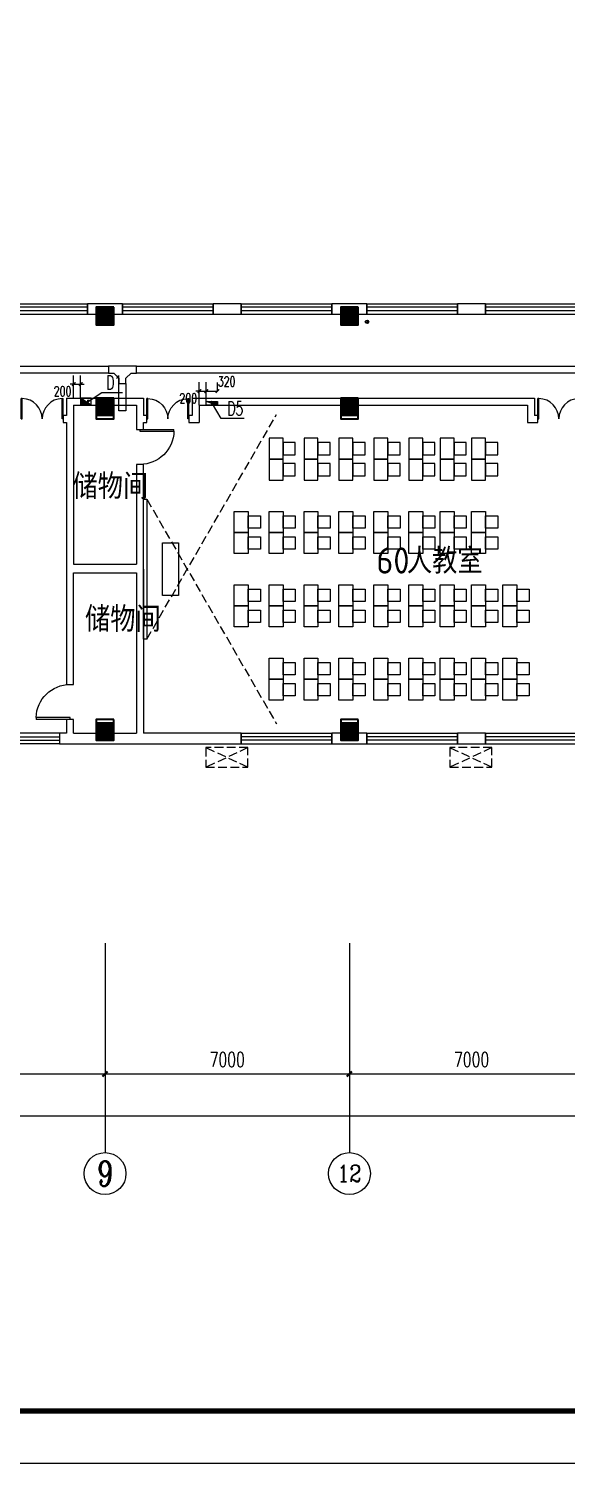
# Model space of a CAD drawing. Extents: x 0 to 302064749, y -59725395 to 1524223.
# Drawn here: x 210784476 to 212324654, y -11208410 to -7100807 of the extents above; entities that cross this region are included whole.
import ezdxf
from ezdxf.enums import TextEntityAlignment as Align

# ---------------------------------------------------------------- set-up
doc = ezdxf.new("R2010")
doc.units = 0
doc.header["$LTSCALE"] = 1000
doc.linetypes.add('DASH', pattern=[0.35, 0.25, -0.1])
for name, color, linetype in [('0-底图', 7, 'Continuous'), ('AXIS', 3, 'Continuous'), ('AXIS_TEXT', 7, 'Continuous'), ('BTTK', 7, 'Continuous'), ('CABLETRAY', 4, 'Continuous'), ('COLU', 7, 'Continuous'), ('COLU_HATCH', 251, 'Continuous'), ('DOOR_FIRE', 4, 'Continuous'), ('PUB_TEXT', 7, 'Continuous'), ('PUB_TITLE', 4, 'Continuous'), ('TEXT', 7, 'Continuous'), ('WALL', 2, 'Continuous'), ('WINDOW', 4, 'Continuous'), ('家具', 8, 'Continuous'), ('排水', 153, 'Continuous'), ('电洞建筑', 20, 'Continuous'), ('空调外机', 211, 'Continuous')]:
    doc.layers.add(name, color=color, linetype=linetype)
doc.layers.add('砼柱', color=2, linetype='Continuous', lineweight=35)
doc.styles.add('_TCH_AXIS', font='COMPLEX', dxfattribs={"bigfont": 'GBCBIG'})
doc.styles.add('_TEL_DIM', font='simplex.shx', dxfattribs={"width": 0.8, "height": 3.5, "bigfont": 'gbcbig.shx'})
doc.styles.add('A_DIM_T3', font='simplex.shx', dxfattribs={"width": 0.7, "bigfont": 'gbcbig.shx'})
doc.styles.add('COMPLEX', font='COMPLEX')
doc.styles.add('HZ(TK)', font='geniso.shx', dxfattribs={"width": 0.9, "bigfont": 'hztxt.shx'})
doc.styles.get("Standard").update_dxf_attribs({"font": 'geniso.shx', "bigfont": 'hztxt.shx'})
doc.dimstyles.new('_TCH_ARCH&&100', dxfattribs={"dimtxt": 280, "dimasz": 100, "dimexe": 250, "dimexo": 300, "dimgap": 135, "dimtad": 1, "dimdec": 0, "dimzin": 0, "dimdsep": 46, "dimtxsty": 'A_DIM_T3', "dimblk": 'ARCHTICK', "dimcen": 0.09, "dimclrt": 7, "dimazin": 2, "dimtfac": 1, "dimtdec": 0, "dimtix": 1, "dimtmove": 2, "dimatfit": 3, "dimfxl": 150, "dimtolj": 1, "dimtzin": 0, "dimarcsym": 0})
doc.dimstyles.new('_TCH_ARCH&&150', dxfattribs={"dimtxt": 420, "dimasz": 150, "dimexe": 375, "dimexo": 450, "dimgap": 202.5, "dimtad": 1, "dimdec": 0, "dimzin": 0, "dimdsep": 46, "dimtxsty": 'A_DIM_T3', "dimblk": 'ARCHTICK', "dimcen": 0.09, "dimclrt": 7, "dimazin": 2, "dimtfac": 1, "dimtdec": 0, "dimtix": 1, "dimtmove": 2, "dimatfit": 3, "dimfxl": 150, "dimtolj": 1, "dimtzin": 0, "dimarcsym": 0})

# ---------------------------------------------------------------- blocks, each defined once
blk = doc.blocks.new('vhtemplate_2020年新竖式图框_A0')
at = {"layer": 'PUB_TITLE', "color": 7}
blk.add_lwpolyline([(0, 0), (1189, 0), (1189, 841), (0, 841)], close=True, dxfattribs=at)
at = {"layer": 'PUB_TITLE', "const_width": 1}
blk.add_lwpolyline([(25, 10), (1179, 10), (1179, 831), (25, 831)], close=True, dxfattribs=at)
at = {"layer": 'BTTK', "color": 4, "style": 'HZ(TK)', "width": 0.9}
for tag, p in [('合作单位', (1144, 743.5)), ('建设单位', (1144, 209.5)), ('工程名称', (1144, 176.5)), ('子项名称', (1154, 160)), ('图纸名称', (1144, 141))]:
    blk.add_attdef(tag, text='', height=3.5, dxfattribs=at).set_placement(p, align=Align.MIDDLE_CENTER)
for tag, p in [('注册证书号', (1156.5, 309.01)), ('注册印章号', (1156.5, 301.01)), ('设计号', (1154, 193)), ('图别', (1137.75, 34)), ('图号', (1170.25, 34)), ('版本号', (1137.75, 26)), ('日期', (1170.25, 26))]:
    blk.add_attdef(tag, text='', height=3.5, dxfattribs=at).set_placement(p, align=Align.MIDDLE)
blk = doc.blocks.new('_ArchTick')
at = {"color": 0, "linetype": 'ByBlock', "const_width": 0.4}
blk.add_lwpolyline([(-0.5, -0.5), (0.5, 0.5)], dxfattribs=at)
blk = doc.blocks.new('*D991')
at = {"layer": 'Defpoints', "color": 0, "transparency": 16777216}
for p in [(2092030, -81232), (2092350, -80935), (2092350, -81232)]:
    blk.add_point(p, dxfattribs=at)
at = {"layer": '电洞建筑', "color": 0, "lineweight": -2, "transparency": 16777216}
for p, q in [((2092030, -80932), (2092030, -80685)), ((2092350, -80932), (2092350, -80685)), ((2092030, -80935), (2092350, -80935))]:
    blk.add_line(p, q, dxfattribs=at)
at = {"layer": '电洞建筑', "color": 0, "lineweight": -2, "transparency": 16777216, "xscale": 100, "yscale": 100, "zscale": 100, "rotation": 180}
blk.add_blockref('_ArchTick', (2092030, -80935), dxfattribs=at)
at = {"layer": '电洞建筑', "color": 0, "lineweight": -2, "transparency": 16777216, "xscale": 100, "yscale": 100, "zscale": 100}
blk.add_blockref('_ArchTick', (2092350, -80935), dxfattribs=at)
at = {"layer": '电洞建筑', "color": 7, "transparency": 16777216, "insert": (2092613, -80658), "char_height": 280, "attachment_point": 5, "style": 'A_DIM_T3'}
blk.add_mtext('\\A1;320', dxfattribs=at)
blk = doc.blocks.new('js')
at = {"layer": '家具', "linetype": 'DASH'}
for points in [[(569568, 805988), (573281, 812418)], [(569568, 809988), (573281, 803558)]]:
    blk.add_lwpolyline(points, dxfattribs=at)
at = {"layer": '家具'}
for points in [[(573068, 811738), (573068, 811138), (573468, 811138), (573468, 811738)], [(574068, 811738), (574068, 811138), (574468, 811138), (574468, 811738)], [(575068, 811738), (575068, 811138), (575468, 811138), (575468, 811738)], [(576068, 811738), (576068, 811138), (576468, 811138), (576468, 811738)], [(577068, 811738), (577068, 811138), (577468, 811138), (577468, 811738)], [(577968, 811738), (577968, 811138), (578368, 811138), (578368, 811738)], [(578868, 811738), (578868, 811138), (579268, 811138), (579268, 811738)], [(573468, 811613), (573468, 811263), (573818, 811263), (573818, 811613)], [(574468, 811613), (574468, 811263), (574818, 811263), (574818, 811613)], [(575468, 811613), (575468, 811263), (575818, 811263), (575818, 811613)], [(576468, 811613), (576468, 811263), (576818, 811263), (576818, 811613)], [(577468, 811613), (577468, 811263), (577818, 811263), (577818, 811613)], [(578368, 811613), (578368, 811263), (578718, 811263), (578718, 811613)], [(579268, 811613), (579268, 811263), (579618, 811263), (579618, 811613)], [(573068, 811138), (573068, 810538), (573468, 810538), (573468, 811138)], [(573468, 811013), (573468, 810663), (573818, 810663), (573818, 811013)], [(574068, 811138), (574068, 810538), (574468, 810538), (574468, 811138)], [(574468, 811013), (574468, 810663), (574818, 810663), (574818, 811013)], [(575068, 811138), (575068, 810538), (575468, 810538), (575468, 811138)], [(575468, 811013), (575468, 810663), (575818, 810663), (575818, 811013)], [(576068, 811138), (576068, 810538), (576468, 810538), (576468, 811138)], [(576468, 811013), (576468, 810663), (576818, 810663), (576818, 811013)], [(577068, 811138), (577068, 810538), (577468, 810538), (577468, 811138)], [(577468, 811013), (577468, 810663), (577818, 810663), (577818, 811013)], [(577968, 811138), (577968, 810538), (578368, 810538), (578368, 811138)], [(578368, 811013), (578368, 810663), (578718, 810663), (578718, 811013)], [(578868, 811138), (578868, 810538), (579268, 810538), (579268, 811138)], [(579268, 811013), (579268, 810663), (579618, 810663), (579618, 811013)], [(569468, 805988), (569468, 809988), (569568, 809988), (569568, 805988)], [(572068, 809038), (572068, 809638), (572468, 809638), (572468, 809038)], [(573068, 809038), (573068, 809638), (573468, 809638), (573468, 809038)], [(574068, 809038), (574068, 809638), (574468, 809638), (574468, 809038)], [(575068, 809038), (575068, 809638), (575468, 809638), (575468, 809038)], [(576068, 809038), (576068, 809638), (576468, 809638), (576468, 809038)], [(577068, 809038), (577068, 809638), (577468, 809638), (577468, 809038)], [(577968, 809038), (577968, 809638), (578368, 809638), (578368, 809038)], [(578868, 809038), (578868, 809638), (579268, 809638), (579268, 809038)], [(572468, 809163), (572468, 809513), (572818, 809513), (572818, 809163)], [(573468, 809163), (573468, 809513), (573818, 809513), (573818, 809163)], [(574468, 809163), (574468, 809513), (574818, 809513), (574818, 809163)], [(575468, 809163), (575468, 809513), (575818, 809513), (575818, 809163)], [(576468, 809163), (576468, 809513), (576818, 809513), (576818, 809163)], [(577468, 809163), (577468, 809513), (577818, 809513), (577818, 809163)], [(578368, 809163), (578368, 809513), (578718, 809513), (578718, 809163)], [(579268, 809163), (579268, 809513), (579618, 809513), (579618, 809163)], [(572068, 808438), (572068, 809038), (572468, 809038), (572468, 808438)], [(572468, 808563), (572468, 808913), (572818, 808913), (572818, 808563)], [(573068, 808438), (573068, 809038), (573468, 809038), (573468, 808438)], [(573468, 808563), (573468, 808913), (573818, 808913), (573818, 808563)], [(574068, 808438), (574068, 809038), (574468, 809038), (574468, 808438)], [(574468, 808563), (574468, 808913), (574818, 808913), (574818, 808563)], [(575068, 808438), (575068, 809038), (575468, 809038), (575468, 808438)], [(575468, 808563), (575468, 808913), (575818, 808913), (575818, 808563)], [(576068, 808438), (576068, 809038), (576468, 809038), (576468, 808438)], [(576468, 808563), (576468, 808913), (576818, 808913), (576818, 808563)], [(577068, 808438), (577068, 809038), (577468, 809038), (577468, 808438)], [(577468, 808563), (577468, 808913), (577818, 808913), (577818, 808563)], [(577968, 808438), (577968, 809038), (578368, 809038), (578368, 808438)], [(578368, 808563), (578368, 808913), (578718, 808913), (578718, 808563)], [(578868, 808438), (578868, 809038), (579268, 809038), (579268, 808438)], [(579268, 808563), (579268, 808913), (579618, 808913), (579618, 808563)], [(570018, 808738), (570468, 808738), (570468, 807238), (570018, 807238)], [(572068, 806938), (572068, 807538), (572468, 807538), (572468, 806938)], [(572468, 807063), (572468, 807413), (572818, 807413), (572818, 807063)], [(573068, 806938), (573068, 807538), (573468, 807538), (573468, 806938)], [(573468, 807063), (573468, 807413), (573818, 807413), (573818, 807063)], [(574068, 806938), (574068, 807538), (574468, 807538), (574468, 806938)], [(574468, 807063), (574468, 807413), (574818, 807413), (574818, 807063)], [(575068, 806938), (575068, 807538), (575468, 807538), (575468, 806938)], [(575468, 807063), (575468, 807413), (575818, 807413), (575818, 807063)], [(576068, 806938), (576068, 807538), (576468, 807538), (576468, 806938)], [(576468, 807063), (576468, 807413), (576818, 807413), (576818, 807063)], [(577068, 806938), (577068, 807538), (577468, 807538), (577468, 806938)], [(577468, 807063), (577468, 807413), (577818, 807413), (577818, 807063)], [(577968, 806938), (577968, 807538), (578368, 807538), (578368, 806938)], [(578368, 807063), (578368, 807413), (578718, 807413), (578718, 807063)], [(578868, 806938), (578868, 807538), (579268, 807538), (579268, 806938)], [(579268, 807063), (579268, 807413), (579618, 807413), (579618, 807063)], [(579768, 806938), (579768, 807538), (580168, 807538), (580168, 806938)], [(580168, 807063), (580168, 807413), (580518, 807413), (580518, 807063)], [(572068, 806338), (572068, 806938), (572468, 806938), (572468, 806338)], [(572468, 806463), (572468, 806813), (572818, 806813), (572818, 806463)], [(573068, 806338), (573068, 806938), (573468, 806938), (573468, 806338)], [(573468, 806463), (573468, 806813), (573818, 806813), (573818, 806463)], [(574068, 806338), (574068, 806938), (574468, 806938), (574468, 806338)], [(574468, 806463), (574468, 806813), (574818, 806813), (574818, 806463)], [(575068, 806338), (575068, 806938), (575468, 806938), (575468, 806338)], [(575468, 806463), (575468, 806813), (575818, 806813), (575818, 806463)], [(576068, 806338), (576068, 806938), (576468, 806938), (576468, 806338)], [(576468, 806463), (576468, 806813), (576818, 806813), (576818, 806463)], [(577068, 806338), (577068, 806938), (577468, 806938), (577468, 806338)], [(577468, 806463), (577468, 806813), (577818, 806813), (577818, 806463)], [(577968, 806338), (577968, 806938), (578368, 806938), (578368, 806338)], [(578368, 806463), (578368, 806813), (578718, 806813), (578718, 806463)], [(578868, 806338), (578868, 806938), (579268, 806938), (579268, 806338)], [(579268, 806463), (579268, 806813), (579618, 806813), (579618, 806463)], [(579768, 806338), (579768, 806938), (580168, 806938), (580168, 806338)], [(580168, 806463), (580168, 806813), (580518, 806813), (580518, 806463)], [(573068, 804838), (573068, 805438), (573468, 805438), (573468, 804838)], [(573468, 804963), (573468, 805313), (573818, 805313), (573818, 804963)], [(574068, 804838), (574068, 805438), (574468, 805438), (574468, 804838)], [(574468, 804963), (574468, 805313), (574818, 805313), (574818, 804963)], [(575068, 804838), (575068, 805438), (575468, 805438), (575468, 804838)], [(575468, 804963), (575468, 805313), (575818, 805313), (575818, 804963)], [(576068, 804838), (576068, 805438), (576468, 805438), (576468, 804838)], [(576468, 804963), (576468, 805313), (576818, 805313), (576818, 804963)], [(577068, 804838), (577068, 805438), (577468, 805438), (577468, 804838)], [(577468, 804963), (577468, 805313), (577818, 805313), (577818, 804963)], [(577968, 804838), (577968, 805438), (578368, 805438), (578368, 804838)], [(578368, 804963), (578368, 805313), (578718, 805313), (578718, 804963)], [(578868, 804838), (578868, 805438), (579268, 805438), (579268, 804838)], [(579268, 804963), (579268, 805313), (579618, 805313), (579618, 804963)], [(579768, 804838), (579768, 805438), (580168, 805438), (580168, 804838)], [(580168, 804963), (580168, 805313), (580518, 805313), (580518, 804963)], [(573068, 804238), (573068, 804838), (573468, 804838), (573468, 804238)], [(573468, 804363), (573468, 804713), (573818, 804713), (573818, 804363)], [(574068, 804238), (574068, 804838), (574468, 804838), (574468, 804238)], [(574468, 804363), (574468, 804713), (574818, 804713), (574818, 804363)], [(575068, 804238), (575068, 804838), (575468, 804838), (575468, 804238)], [(575468, 804363), (575468, 804713), (575818, 804713), (575818, 804363)], [(576068, 804238), (576068, 804838), (576468, 804838), (576468, 804238)], [(576468, 804363), (576468, 804713), (576818, 804713), (576818, 804363)], [(577068, 804238), (577068, 804838), (577468, 804838), (577468, 804238)], [(577468, 804363), (577468, 804713), (577818, 804713), (577818, 804363)], [(577968, 804238), (577968, 804838), (578368, 804838), (578368, 804238)], [(578368, 804363), (578368, 804713), (578718, 804713), (578718, 804363)], [(578868, 804238), (578868, 804838), (579268, 804838), (579268, 804238)], [(579268, 804363), (579268, 804713), (579618, 804713), (579618, 804363)], [(579768, 804238), (579768, 804838), (580168, 804838), (580168, 804238)], [(580168, 804363), (580168, 804713), (580518, 804713), (580518, 804363)]]:
    blk.add_lwpolyline(points, close=True, dxfattribs=at)
blk = doc.blocks.new('ng')
at = {"layer": '排水'}
for p, q in [((345991, 781358), (346091, 781358)), ((346041, 781408), (346041, 781308))]:
    blk.add_line(p, q, dxfattribs=at)
blk.add_circle((346041, 781358), 50, dxfattribs=at)
blk = doc.blocks.new('1111')
at = {"layer": 'COLU_HATCH'}
h = blk.add_hatch(color=256, dxfattribs=at)
h.dxf.hatch_style = 1
h.paths.add_polyline_path([(1127342, 1040091), (1127342, 1040591), (1126842, 1040591), (1126842, 1040091)])
h = blk.add_hatch(color=256, dxfattribs=at)
h.dxf.hatch_style = 1
h.paths.add_polyline_path([(1134342, 1040091), (1134342, 1040591), (1133842, 1040591), (1133842, 1040091)])
h = blk.add_hatch(color=256, dxfattribs=at)
h.dxf.hatch_style = 1
h.paths.add_polyline_path([(1127342, 1037491), (1127342, 1037991), (1126842, 1037991), (1126842, 1037491)])
h = blk.add_hatch(color=256, dxfattribs=at)
h.dxf.hatch_style = 1
h.paths.add_polyline_path([(1134342, 1037491), (1134342, 1037991), (1133842, 1037991), (1133842, 1037491)])
h = blk.add_hatch(color=256, dxfattribs=at)
h.dxf.hatch_style = 1
h.paths.add_polyline_path([(1127342, 1028191), (1127342, 1028691), (1126842, 1028691), (1126842, 1028191)])
h = blk.add_hatch(color=256, dxfattribs=at)
h.dxf.hatch_style = 1
h.paths.add_polyline_path([(1134342, 1028191), (1134342, 1028691), (1133842, 1028691), (1133842, 1028191)])
at = {"layer": 'COLU'}
for points in [[(1127342, 1040091), (1127342, 1040591), (1126842, 1040591), (1126842, 1040091)], [(1134342, 1040091), (1134342, 1040591), (1133842, 1040591), (1133842, 1040091)], [(1127342, 1037491), (1127342, 1037991), (1126842, 1037991), (1126842, 1037491)], [(1134342, 1037491), (1134342, 1037991), (1133842, 1037991), (1133842, 1037491)], [(1127342, 1028191), (1127342, 1028691), (1126842, 1028691), (1126842, 1028191)], [(1134342, 1028191), (1134342, 1028691), (1133842, 1028691), (1133842, 1028191)]]:
    blk.add_lwpolyline(points, close=True, dxfattribs=at)
blk = doc.blocks.new('_AXISO')
blk.add_circle((0, 0), 0.5)
at = {"layer": 'AXIS_TEXT', "style": 'COMPLEX', "width": 1.041667}
blk.add_attdef('A', text='', height=0.56, dxfattribs=at).set_placement((-0.25, -0.28), (0.25, -0.28), align=Align.FIT)
blk = doc.blocks.new('rtyu')
at = {"layer": '砼柱', "lineweight": 35}
for points in [[(2849458, 656240), (2848958, 656240), (2848958, 655740), (2849458, 655740)], [(2849458, 656240), (2848958, 656240), (2848958, 655740), (2849458, 655740)], [(2856458, 656240), (2855958, 656240), (2855958, 655740), (2856458, 655740)], [(2856458, 656240), (2855958, 656240), (2855958, 655740), (2856458, 655740)], [(2849458, 653640), (2848958, 653640), (2848958, 653040), (2849458, 653040)], [(2849458, 653640), (2848958, 653640), (2848958, 653040), (2849458, 653040)], [(2856458, 653640), (2855958, 653640), (2855958, 653040), (2856458, 653040)], [(2856458, 653640), (2855958, 653640), (2855958, 653040), (2856458, 653040)], [(2849458, 644440), (2848958, 644440), (2848958, 643840), (2849458, 643840)], [(2849458, 644440), (2848958, 644440), (2848958, 643840), (2849458, 643840)], [(2856458, 644440), (2855958, 644440), (2855958, 643840), (2856458, 643840)], [(2856458, 644440), (2855958, 644440), (2855958, 643840), (2856458, 643840)]]:
    blk.add_lwpolyline(points, close=True, dxfattribs=at)
blk = doc.blocks.new('A$C6D717843')
at = {"layer": 'TEXT'}
blk.add_blockref('rtyu', (-2821208, -641940), dxfattribs=at)
blk = doc.blocks.new('*D1054')
at = {"layer": 'AXIS', "color": 0, "lineweight": -2, "transparency": 16777216}
for p, q in [((1084733, -66404), (1084733, -70079)), ((1091733, -66404), (1091733, -70079)), ((1084733, -69704), (1091733, -69704))]:
    blk.add_line(p, q, dxfattribs=at)
at = {"layer": 'Defpoints', "color": 0, "transparency": 16777216}
for p in [(1084733, -65954), (1091733, -65954), (1091733, -69704)]:
    blk.add_point(p, dxfattribs=at)
at = {"layer": 'AXIS', "color": 0, "lineweight": -2, "transparency": 16777216, "xscale": 150, "yscale": 150, "zscale": 150, "rotation": 180}
blk.add_blockref('_ArchTick', (1084733, -69704), dxfattribs=at)
at = {"layer": 'AXIS', "color": 0, "lineweight": -2, "transparency": 16777216, "xscale": 150, "yscale": 150, "zscale": 150}
blk.add_blockref('_ArchTick', (1091733, -69704), dxfattribs=at)
at = {"layer": 'AXIS', "color": 7, "transparency": 16777216, "insert": (1088233, -69292), "char_height": 420, "attachment_point": 5, "style": 'A_DIM_T3'}
blk.add_mtext('\\A1;7000', dxfattribs=at)
blk = doc.blocks.new('*D1055')
at = {"layer": 'AXIS', "color": 0, "lineweight": -2, "transparency": 16777216}
for p, q in [((1091733, -66404), (1091733, -70079)), ((1098733, -66404), (1098733, -70079)), ((1091733, -69704), (1098733, -69704))]:
    blk.add_line(p, q, dxfattribs=at)
at = {"layer": 'Defpoints', "color": 0, "transparency": 16777216}
for p in [(1091733, -65954), (1098733, -65954), (1098733, -69704)]:
    blk.add_point(p, dxfattribs=at)
at = {"layer": 'AXIS', "color": 0, "lineweight": -2, "transparency": 16777216, "xscale": 150, "yscale": 150, "zscale": 150, "rotation": 180}
blk.add_blockref('_ArchTick', (1091733, -69704), dxfattribs=at)
at = {"layer": 'AXIS', "color": 0, "lineweight": -2, "transparency": 16777216, "xscale": 150, "yscale": 150, "zscale": 150}
blk.add_blockref('_ArchTick', (1098733, -69704), dxfattribs=at)
at = {"layer": 'AXIS', "color": 7, "transparency": 16777216, "insert": (1095233, -69292), "char_height": 420, "attachment_point": 5, "style": 'A_DIM_T3'}
blk.add_mtext('\\A1;7000', dxfattribs=at)
blk = doc.blocks.new('*D1056')
at = {"layer": 'AXIS', "color": 0, "lineweight": -2, "transparency": 16777216}
for p, q in [((1098733, -66404), (1098733, -70079)), ((1105733, -66404), (1105733, -70079)), ((1098733, -69704), (1105733, -69704))]:
    blk.add_line(p, q, dxfattribs=at)
at = {"layer": 'Defpoints', "color": 0, "transparency": 16777216}
for p in [(1098733, -65954), (1105733, -65954), (1105733, -69704)]:
    blk.add_point(p, dxfattribs=at)
at = {"layer": 'AXIS', "color": 0, "lineweight": -2, "transparency": 16777216, "xscale": 150, "yscale": 150, "zscale": 150, "rotation": 180}
blk.add_blockref('_ArchTick', (1098733, -69704), dxfattribs=at)
at = {"layer": 'AXIS', "color": 0, "lineweight": -2, "transparency": 16777216, "xscale": 150, "yscale": 150, "zscale": 150}
blk.add_blockref('_ArchTick', (1105733, -69704), dxfattribs=at)
at = {"layer": 'AXIS', "color": 7, "transparency": 16777216, "insert": (1102233, -69292), "char_height": 420, "attachment_point": 5, "style": 'A_DIM_T3'}
blk.add_mtext('\\A1;7000', dxfattribs=at)
blk = doc.blocks.new('*D1069')
at = {"layer": 'AXIS', "color": 0, "lineweight": -2, "transparency": 16777216}
for p, q in [((1062833, -66404), (1062833, -71279)), ((1174033, -66404), (1174033, -71279)), ((1062833, -70904), (1174033, -70904))]:
    blk.add_line(p, q, dxfattribs=at)
at = {"layer": 'Defpoints', "color": 0, "transparency": 16777216}
for p in [(1062833, -65954), (1174033, -65954), (1174033, -70904)]:
    blk.add_point(p, dxfattribs=at)
at = {"layer": 'AXIS', "color": 0, "lineweight": -2, "transparency": 16777216, "xscale": 150, "yscale": 150, "zscale": 150, "rotation": 180}
blk.add_blockref('_ArchTick', (1062833, -70904), dxfattribs=at)
at = {"layer": 'AXIS', "color": 0, "lineweight": -2, "transparency": 16777216, "xscale": 150, "yscale": 150, "zscale": 150}
blk.add_blockref('_ArchTick', (1174033, -70904), dxfattribs=at)
at = {"layer": 'AXIS', "color": 7, "transparency": 16777216, "insert": (1118433, -70492), "char_height": 420, "attachment_point": 5, "style": 'A_DIM_T3'}
blk.add_mtext('\\A1;111200', dxfattribs=at)
blk = doc.blocks.new('$WINLIB2D$00000001')
at = {"color": 0}
for points in [[(-0.5, 0.5), (-0.5, -0.5)], [(-0.5, 0.5), (0.5, 0.5)], [(0.5, -0.5), (0.5, 0.5)], [(0.5, 0.167), (-0.5, 0.167)], [(0.5, -0.167), (-0.5, -0.167)], [(-0.5, -0.5), (0.5, -0.5)]]:
    blk.add_lwpolyline(points, dxfattribs=at)
blk = doc.blocks.new('$DorLib2D$00000002')
for p, q in [((-0.5, 0), (-0.5, 0.4875)), ((-0.475, 0.4875), (-0.5, 0.4875)), ((-0.475, 0), (-0.475, 0.4875)), ((0.475, 0), (0.475, 0.4875)), ((0.475, 0.4875), (0.5, 0.4875)), ((0.5, 0), (0.5, 0.4875)), ((-0.5, 0), (-0.475, 0)), ((0.5, 0), (0.475, 0))]:
    blk.add_line(p, q)
at = {"lineweight": 13}
for centre, start, end in [((-0.4875, 0), 0, 88.53072), ((0.4875, 0), 91.46928, 180)]:
    blk.add_arc(centre, 0.4875, start, end, dxfattribs=at)
blk = doc.blocks.new('$DorLib2D$00000001')
for p, q in [((0.45, 0.975), (0.5, 0.975)), ((0.45, 0), (0.45, 0.975)), ((0.5, 0), (0.5, 0.975)), ((0.5, 0), (0.45, 0))]:
    blk.add_line(p, q)
at = {"lineweight": 13}
blk.add_arc((0.475, 0), 0.975, 91.4693, 180, dxfattribs=at)
blk = doc.blocks.new('*D1098')
at = {"layer": 'Defpoints', "color": 0, "transparency": 16777216}
for p in [(2092030, -80932), (2091830, -81632), (2092030, -81632)]:
    blk.add_point(p, dxfattribs=at)
at = {"layer": '电洞建筑', "color": 0, "lineweight": -2, "transparency": 16777216}
for p, q in [((2091830, -81332), (2091830, -80682)), ((2092030, -81332), (2092030, -80682)), ((2091830, -80932), (2091730, -80932)), ((2091830, -80932), (2092030, -80932)), ((2092030, -80932), (2092130, -80932))]:
    blk.add_line(p, q, dxfattribs=at)
at = {"layer": '电洞建筑', "color": 0, "lineweight": -2, "transparency": 16777216, "xscale": 100, "yscale": 100, "zscale": 100}
blk.add_blockref('_ArchTick', (2091830, -80932), dxfattribs=at)
at = {"layer": '电洞建筑', "color": 0, "lineweight": -2, "transparency": 16777216, "xscale": 100, "yscale": 100, "zscale": 100, "rotation": 180}
blk.add_blockref('_ArchTick', (2092030, -80932), dxfattribs=at)
at = {"layer": '电洞建筑', "color": 7, "transparency": 16777216, "insert": (2091514, -81140), "char_height": 280, "attachment_point": 5, "style": 'A_DIM_T3'}
blk.add_mtext('\\A1;200', dxfattribs=at)
blk = doc.blocks.new('*D1113')
at = {"layer": 'Defpoints', "color": 0, "transparency": 16777216}
for p in [(2088430, -80732), (2088230, -81432), (2088430, -81432)]:
    blk.add_point(p, dxfattribs=at)
at = {"layer": '电洞建筑', "color": 0, "lineweight": -2, "transparency": 16777216}
for p, q in [((2088230, -81132), (2088230, -80482)), ((2088430, -81132), (2088430, -80482)), ((2088230, -80732), (2088130, -80732)), ((2088230, -80732), (2088430, -80732)), ((2088430, -80732), (2088530, -80732))]:
    blk.add_line(p, q, dxfattribs=at)
at = {"layer": '电洞建筑', "color": 0, "lineweight": -2, "transparency": 16777216, "xscale": 100, "yscale": 100, "zscale": 100}
blk.add_blockref('_ArchTick', (2088230, -80732), dxfattribs=at)
at = {"layer": '电洞建筑', "color": 0, "lineweight": -2, "transparency": 16777216, "xscale": 100, "yscale": 100, "zscale": 100, "rotation": 180}
blk.add_blockref('_ArchTick', (2088430, -80732), dxfattribs=at)
at = {"layer": '电洞建筑', "color": 7, "transparency": 16777216, "insert": (2087914, -80940), "char_height": 280, "attachment_point": 5, "style": 'A_DIM_T3'}
blk.add_mtext('\\A1;200', dxfattribs=at)
blk = doc.blocks.new('gfhjghj')
at = {"layer": 'AXIS'}
for p, q in [((1091732.7, -65954.1), (1091732.7, -71954.1)), ((1098732.7, -65954.1), (1098732.7, -71954.1))]:
    blk.add_line(p, q, dxfattribs=at)
at = {"layer": 'WALL'}
for p, q in [((1092232.7, -47649.9), (1091232.7, -47649.9)), ((1091232.7, -47649.9), (1091232.7, -47949.9)), ((1091232.7, -47949.9), (1092232.7, -47949.9)), ((1092232.7, -47949.9), (1092232.7, -47649.9)), ((1095632.7, -47649.9), (1094832.7, -47649.9)), ((1094832.7, -47649.9), (1094832.7, -47949.9)), ((1094832.7, -47949.9), (1095632.7, -47949.9)), ((1095632.7, -47949.9), (1095632.7, -47649.9)), ((1099232.7, -47649.9), (1098232.7, -47649.9)), ((1098232.7, -47649.9), (1098232.7, -47949.9)), ((1098232.7, -47949.9), (1099232.7, -47949.9)), ((1099232.7, -47949.9), (1099232.7, -47649.9)), ((1102632.7, -47649.9), (1101832.7, -47649.9)), ((1101832.7, -47649.9), (1101832.7, -47949.9)), ((1101832.7, -47949.9), (1102632.7, -47949.9)), ((1102632.7, -47949.9), (1102632.7, -47649.9)), ((1090632.7, -50349.9), (1092832.7, -50349.9)), ((1090632.7, -50349.9), (1090632.7, -50849.9)), ((1092832.7, -50349.9), (1092832.7, -50849.9)), ((1094232.7, -50349.9), (1104032.7, -50349.9)), ((1094232.7, -50349.9), (1094232.7, -50849.9)), ((1104032.7, -50349.9), (1104032.7, -50849.9)), ((1090632.7, -50849.9), (1090532.7, -50849.9)), ((1090532.7, -50849.9), (1090532.7, -51049.9)), ((1090832.7, -50549.9), (1092632.7, -50549.9)), ((1090832.7, -50549.9), (1090832.7, -50949.9)), ((1092632.7, -50549.9), (1092632.7, -50949.9)), ((1092932.7, -50849.9), (1092832.7, -50849.9)), ((1092932.7, -51049.9), (1092932.7, -50849.9)), ((1094232.7, -50849.9), (1094132.7, -50849.9)), ((1094132.7, -50849.9), (1094132.7, -51049.9)), ((1094432.7, -50549.9), (1103832.7, -50549.9)), ((1094432.7, -50549.9), (1094432.7, -51049.9)), ((1103832.7, -50549.9), (1103832.7, -51049.9)), ((1104132.7, -50849.9), (1104032.7, -50849.9)), ((1104132.7, -51049.9), (1104132.7, -50849.9)), ((1090532.7, -51049.9), (1090632.7, -51049.9)), ((1090632.7, -51049.9), (1090632.7, -55251.3)), ((1090832.7, -50949.9), (1090832.7, -55111.3)), ((1092632.7, -50949.9), (1092632.7, -51249.9)), ((1092632.7, -51249.9), (1092832.7, -51249.9)), ((1092832.7, -51049.9), (1092932.7, -51049.9)), ((1092832.7, -51249.9), (1092832.7, -51049.9)), ((1094132.7, -51049.9), (1094432.7, -51049.9)), ((1103832.7, -51049.9), (1104132.7, -51049.9)), ((1092832.7, -52249.9), (1092632.7, -52249.9)), ((1092632.7, -52249.9), (1092632.7, -55111.3)), ((1092832.7, -55251.3), (1092832.7, -52249.9)), ((1090632.7, -55251.3), (1090632.7, -58549.9)), ((1090832.7, -55111.3), (1092632.7, -55111.3)), ((1090832.7, -55351.3), (1092632.7, -55351.3)), ((1090832.7, -58549.9), (1090832.7, -55351.3)), ((1092632.7, -55351.3), (1092632.7, -59949.9)), ((1092832.7, -55251.3), (1092832.7, -59949.9)), ((1090632.7, -58549.9), (1090832.7, -58549.9)), ((1090832.7, -59549.9), (1090632.7, -59549.9)), ((1090632.7, -59549.9), (1090632.7, -59949.9)), ((1090832.7, -59949.9), (1090832.7, -59549.9)), ((1090632.7, -59949.9), (1090432.7, -59949.9)), ((1090432.7, -59949.9), (1090432.7, -60249.9)), ((1090832.7, -59949.9), (1092632.7, -59949.9)), ((1095632.7, -59949.9), (1092832.7, -59949.9)), ((1095632.7, -60249.9), (1095632.7, -59949.9)), ((1099232.7, -59949.9), (1098232.7, -59949.9)), ((1098232.7, -59949.9), (1098232.7, -60249.9)), ((1099232.7, -60249.9), (1099232.7, -59949.9)), ((1102632.7, -59949.9), (1101832.7, -59949.9)), ((1101832.7, -59949.9), (1101832.7, -60249.9)), ((1102632.7, -60249.9), (1102632.7, -59949.9)), ((1090432.7, -60249.9), (1090732.7, -60249.9)), ((1090732.7, -60249.9), (1092732.7, -60249.9)), ((1092732.7, -60249.9), (1095632.7, -60249.9)), ((1098232.7, -60249.9), (1099232.7, -60249.9)), ((1101832.7, -60249.9), (1102632.7, -60249.9))]:
    blk.add_line(p, q, dxfattribs=at)
at = {"layer": '空调外机', "linetype": 'DASH'}
for p, q in [((1095822.7, -60359.7), (1094622.7, -60922.2)), ((1095822.7, -60922.2), (1094622.7, -60359.7)), ((1102810.2, -60359.6), (1101610.2, -60922.1)), ((1102810.2, -60922.1), (1101610.2, -60359.6))]:
    blk.add_line(p, q, dxfattribs=at)
for points in [[(1095822.7, -60359.7), (1094622.7, -60359.7), (1094622.7, -60922.2), (1095822.7, -60922.2)], [(1102810.2, -60359.6), (1101610.2, -60359.6), (1101610.2, -60922.1), (1102810.2, -60922.1)]]:
    blk.add_lwpolyline(points, close=True, dxfattribs=at)
for name, p in [('A$C6D717843', (1063732.7, -62049.9)), ('1111', (-35359.3, -1088341))]:
    blk.add_blockref(name, p)
at = {"layer": 'AXIS'}
ref = blk.add_blockref('_AXISO', (1091732.7, -72554.1), dxfattribs=dict(at, xscale=1200, yscale=1200, zscale=1200))
ref.add_attrib('A', '9', dxfattribs={"layer": 'AXIS_TEXT', "height": 714.2, "style": '_TCH_AXIS', "width": 0.928571}).set_placement((1091511.7, -72911.2), (1091953.8, -72911.2), align=Align.FIT)
ref = blk.add_blockref('_AXISO', (1098732.7, -72554.1), dxfattribs=dict(at, xscale=1200, yscale=1200, zscale=1200))
ref.add_attrib('A', '12', dxfattribs={"layer": 'AXIS_TEXT', "height": 481.71, "style": '_TCH_AXIS', "width": 1.034483}).set_placement((1098388.7, -72794.9), (1099076.8, -72794.9), align=Align.FIT)
at = {"layer": 'DOOR_FIRE', "xscale": -1000, "yscale": 1000, "zscale": 200}
for p, rotation in [((1092732.7, -51749.9), 270), ((1090732.7, -59049.9), 90)]:
    blk.add_blockref('$DorLib2D$00000001', p, dxfattribs=dict(at, rotation=rotation))
at = {"layer": 'WINDOW'}
for name, p, xscale, yscale, zscale, rotation in [('$WINLIB2D$00000001', (1089932.7, -47799.9), 2600, 300, 300, 1.642450161635112e-08), ('$WINLIB2D$00000001', (1093532.7, -47799.9), 2600, 300, 300, 1.642450161635112e-08), ('$WINLIB2D$00000001', (1096932.7, -47799.9), 2600, 300, 300, 1.642450161635112e-08), ('$WINLIB2D$00000001', (1100532.7, -47799.9), 2600, 300, 300, 1.642450161635112e-08), ('$WINLIB2D$00000001', (1103932.7, -47799.9), 2600, 300, 300, 1.642450161635112e-08), ('$DorLib2D$00000002', (1089932.7, -50949.9), 1200, 1200, 200, 359.9999999822116), ('$DorLib2D$00000002', (1093532.7, -50949.9), -1200, 1200, 200, 1.778833080834374e-08), ('$DorLib2D$00000002', (1104732.7, -50949.9), 1200, 1200, 200, 359.9999999822147), ('$WINLIB2D$00000001', (1089532.7, -60099.9), -1800, 300, 300, 1.581175190779049e-08), ('$WINLIB2D$00000001', (1096932.7, -60099.9), 2600, 300, 300, 1.581170447013389e-08), ('$WINLIB2D$00000001', (1100532.7, -60099.9), 2600, 300, 300, 1.581170447013389e-08), ('$WINLIB2D$00000001', (1103932.7, -60099.9), 2600, 300, 300, 1.581170447013389e-08)]:
    blk.add_blockref(name, p, dxfattribs=dict(at, xscale=xscale, yscale=yscale, zscale=zscale, rotation=rotation))
at = {"layer": '家具'}
blk.add_blockref('js', (523364.6, -863238.3), dxfattribs=at)
at = {"layer": '排水'}
blk.add_blockref('ng', (753197.6, -829525.1), dxfattribs=at)
at = {"layer": 'PUB_TEXT'}
for s, height, p in [('储物间', 723.4, (1090799.3, -53242.9)), ('60', 750, (1099504.5, -55377)), ('人教室', 723.4, (1100379.5, -55377)), ('储物间', 723.4, (1091158.5, -57045.9))]:
    blk.add_text(s, height=height, dxfattribs=at).set_placement(p)
at = {"layer": 'AXIS'}
for p1, p2, distance, picture, middle in [((1062832.7, -65954.1), (1174032.7, -65954.1), -4950, '*D1069', (1118432.7, -70491.6)), ((1084732.7, -65954.1), (1091732.7, -65954.1), -3750, '*D1054', (1088232.7, -69291.6)), ((1091732.7, -65954.1), (1098732.7, -65954.1), -3750, '*D1055', (1095232.7, -69291.6)), ((1098732.7, -65954.1), (1105732.7, -65954.1), -3750, '*D1056', (1102232.7, -69291.6))]:
    dim = blk.add_aligned_dim(p1=p1, p2=p2, distance=distance, dimstyle='_TCH_ARCH&&150', dxfattribs=at)
    dim.commit()
    dim.dimension.update_dxf_attribs({"geometry": picture, "text_midpoint": middle})
blk = doc.blocks.new('1#教学楼-电提建筑结构')
at = {"layer": '电洞建筑', "ltscale": 2000}
h = blk.add_hatch(color=256, dxfattribs=at)
h.dxf.hatch_style = 1
h.paths.add_polyline_path([(2088729.5, -81331.9), (2088429.5, -81131.9), (2088429.5, -81331.9)])
at = {"layer": '电洞建筑', "linetype": 'ByBlock'}
h = blk.add_hatch(dxfattribs=at)
h.set_pattern_fill('ANSI31', color=256, scale=100, angle=449.99971, style=0)
h.set_pattern_definition([(134.9997147, (1851776.145, -443070.886), (-8.83887878, -8.83879075), [])])
h.paths.add_polyline_path([(2092029.5, -81231.9), (2092349.5, -81331.9), (2092349.5, -81231.9)])
at = {"layer": 'CABLETRAY'}
for p, q in [((2063096.7, -80216.9), (2089228.2, -80216.9)), ((2089228.2, -80416.9), (2063096.7, -80416.9)), ((2089228.2, -80216.9), (2089228.2, -80416.9)), ((2090028.2, -80216.9), (2089228.2, -80216.9)), ((2089228.2, -80216.9), (2089228.2, -80416.9)), ((2089228.2, -80416.9), (2089378.2, -80416.9)), ((2089378.2, -80416.9), (2089528.2, -80566.9)), ((2089728.2, -80566.9), (2089878.2, -80416.9)), ((2089878.2, -80416.9), (2090028.2, -80416.9)), ((2090028.2, -80416.9), (2090028.2, -80216.9)), ((2090028.2, -80216.9), (2141081.3, -80216.9)), ((2090028.2, -80416.9), (2090028.2, -80216.9)), ((2141081.3, -80416.9), (2090028.2, -80416.9)), ((2089528.2, -80566.9), (2089528.2, -80716.9)), ((2089528.2, -80716.9), (2089728.2, -80716.9)), ((2089528.2, -81494.3), (2089528.2, -80716.9)), ((2089528.2, -80716.9), (2089728.2, -80716.9)), ((2089728.2, -80716.9), (2089728.2, -80566.9)), ((2089728.2, -80716.9), (2089728.2, -81494.3)), ((2089728.2, -81494.3), (2089528.2, -81494.3))]:
    blk.add_line(p, q, dxfattribs=at)
at = {"layer": '电洞建筑', "ltscale": 2000}
blk.add_line((2088729.5, -81331.9), (2088429.5, -81131.9), dxfattribs=at)
at = {"layer": '电洞建筑'}
for p, q in [((2088644, -81228.8), (2089039.5, -80970.1)), ((2092456.8, -81719.4, 0), (2092209.9, -81298.6, 0)), ((2093112, -81719.4, 0), (2092456.8, -81719.4, 0))]:
    blk.add_line(p, q, dxfattribs=at)
at = {"layer": '电洞建筑', "linetype": 'ByBlock'}
for p, q in [((2089039.5, -80970.1), (2089630, -80970.1)), ((2092349.5, -81331.9), (2092029.5, -81231.9))]:
    blk.add_line(p, q, dxfattribs=at)
at = {"layer": '电洞建筑', "ltscale": 2000}
blk.add_lwpolyline([(2088729.5, -81331.9), (2088729.5, -81131.9), (2088429.5, -81131.9), (2088429.5, -81331.9)], close=True, dxfattribs=at)
at = {"layer": '电洞建筑', "linetype": 'ByBlock', "const_width": 40}
blk.add_lwpolyline([(2088662.9, -81228.8, 1), (2088636, -81199.2, 1)], format="xyb", close=True, dxfattribs=at)
at = {"layer": '电洞建筑'}
blk.add_lwpolyline([(2092349.5, -81331.9), (2092029.5, -81331.9), (2092029.5, -81231.9), (2092349.5, -81231.9)], close=True, dxfattribs=at)
at = {"layer": '电洞建筑', "linetype": 'ByBlock', "const_width": 40, "elevation": 0}
blk.add_lwpolyline([(2092214.6, -81267.9, 1), (2092184.9, -81294.8, 1)], format="xyb", close=True, dxfattribs=at)
at = {"layer": '0-底图', "xscale": 150, "yscale": 150, "zscale": 150}
blk.add_blockref('vhtemplate_2020年新竖式图框_A0', (2031891.8, -111633), dxfattribs=at)
at = {"layer": '0-底图'}
blk.add_blockref('gfhjghj', (997396.8, -30782), dxfattribs=at)
at = {"layer": '电洞建筑', "linetype": 'ByBlock', "style": '_TEL_DIM', "width": 0.64}
blk.add_text('D1', height=400, dxfattribs=at).set_placement((2089165.4, -80890.1))
at = {"layer": '电洞建筑', "style": '_TEL_DIM', "width": 0.64}
blk.add_text('D5', height=400, dxfattribs=at).set_placement((2092636.7, -81627.3, 0))
at = {"layer": '电洞建筑'}
for base, p1, p2, picture, middle, dimtype in [((2088429.5, -80731.9), (2088229.5, -81431.9), (2088429.5, -81431.9), '*D1113', (2087913.5, -80940.2), 161), ((2092349.6, -80934.8), (2092029.6, -81231.9), (2092349.6, -81231.9), '*D991', (2092613, -80658.3), 129), ((2092029.5, -80931.9), (2091829.5, -81631.9), (2092029.5, -81631.9), '*D1098', (2091513.5, -81140.2), 161)]:
    dim = blk.add_linear_dim(base=base, p1=p1, p2=p2, angle=0, dimstyle='_TCH_ARCH&&100', dxfattribs=at)
    dim.commit()
    dim.dimension.update_dxf_attribs({"geometry": picture, "text_midpoint": middle, "dimtype": dimtype})

msp = doc.modelspace()

# ---------------------------------------------------------------- block references
at = {"xscale": 100, "yscale": 100, "zscale": 100}
msp.add_blockref('1#教学楼-电提建筑结构', (2090275, -45113), dxfattribs=at)

doc.saveas('drawing.dxf')
